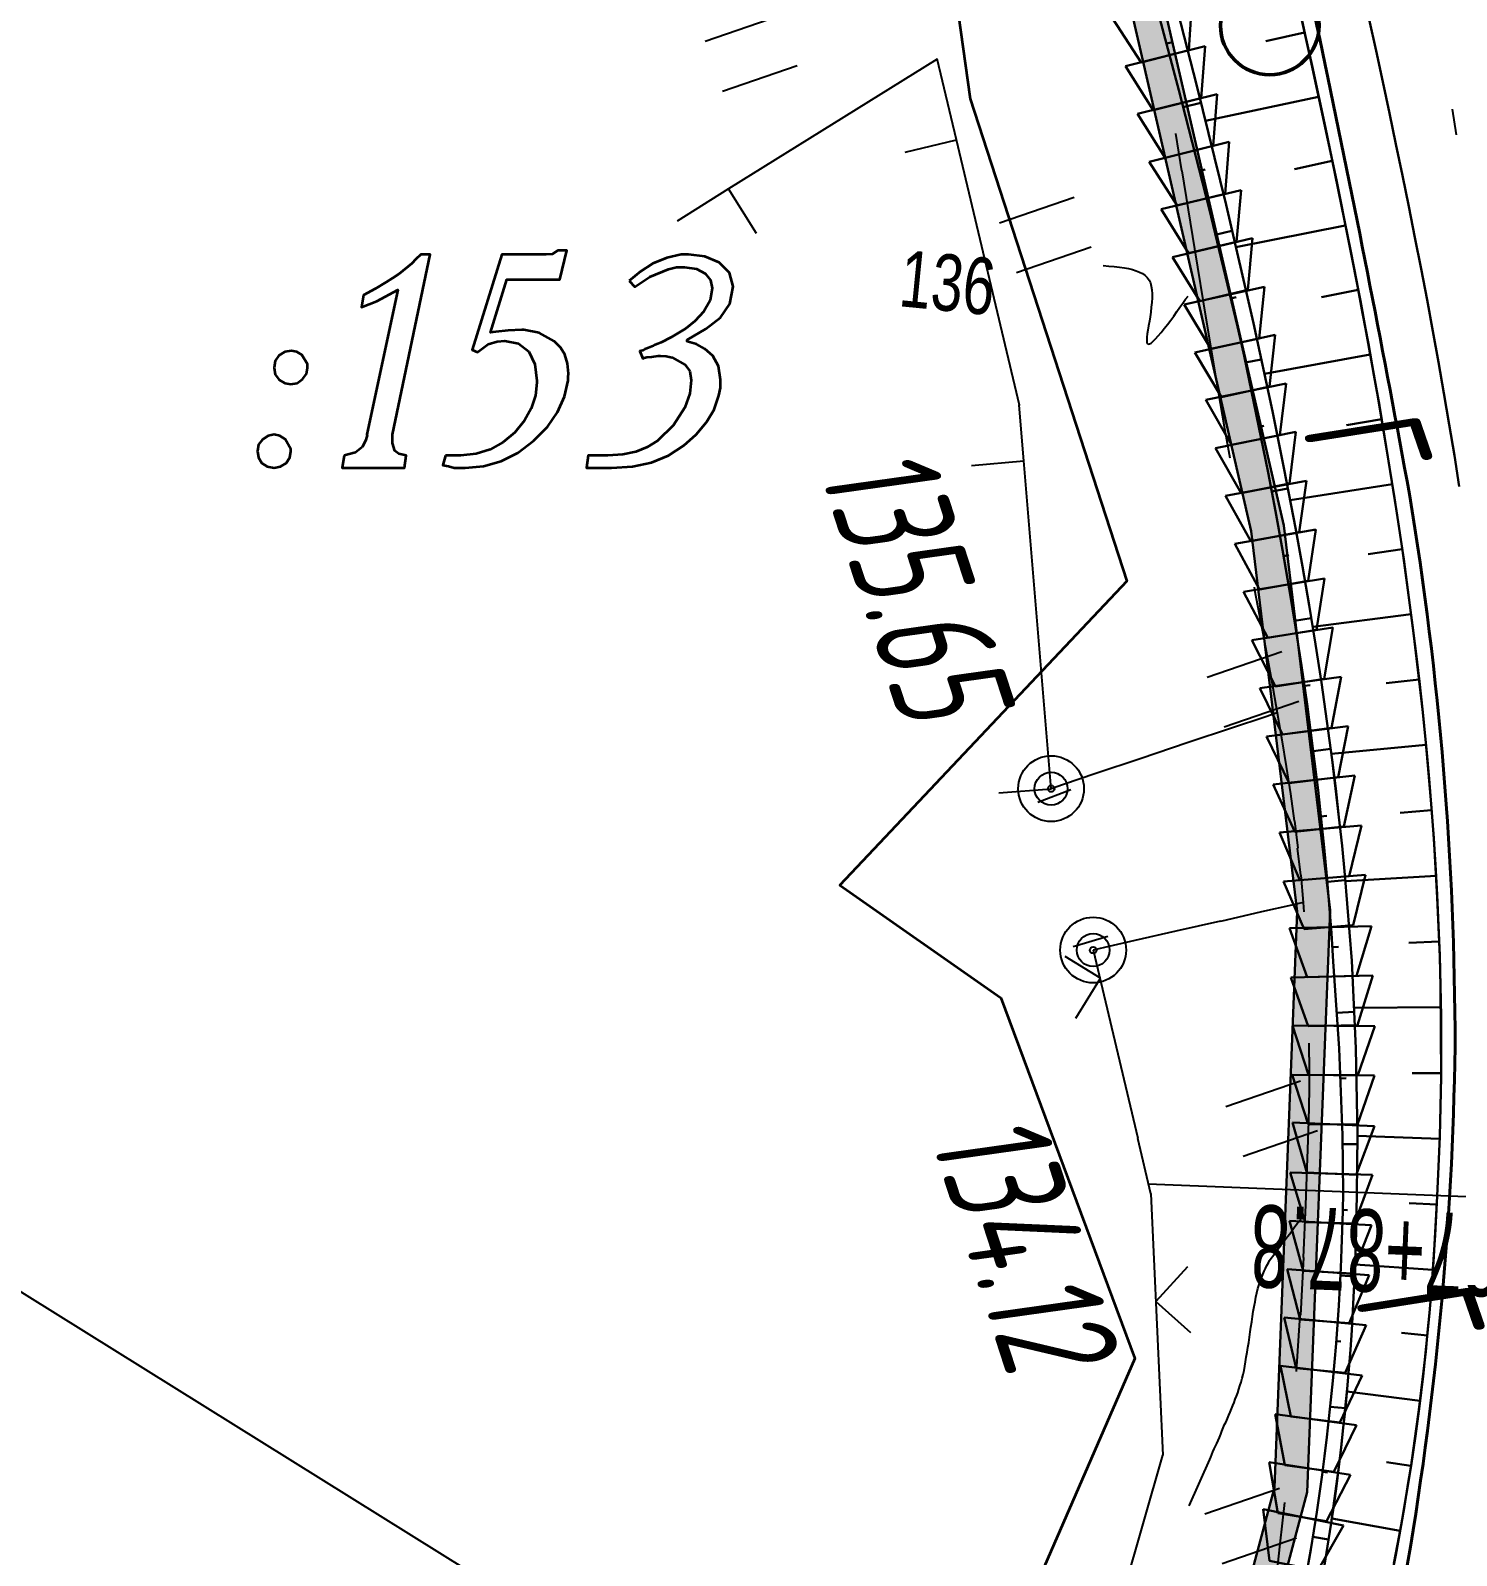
# Model space of a CAD drawing. Header units: millimetres. Extents: x -1799 to 6962, y -1020 to 4121.
# Drawn here: x 6834.87 to 6878.26, y -733.06 to -686.66 of the extents above; entities that cross this region are included whole.
import ezdxf

# ---------------------------------------------------------------- set-up
doc = ezdxf.new("R2010")
doc.units = ezdxf.units.MM
doc.linetypes.add('CONTI', pattern=[0])
for name, color, linetype, lineweight in [('10', 1, 'Continuous', 35), ('геология', 7, 'Continuous', 20), ('КОПИЯ_ОСЬ_13_ОТКОСЫ', 7, 'Continuous', 30), ('КОПИЯ_ОСЬ_ОТКОСЫ', 7, 'Continuous', 30), ('Огражд-перила', 1, 'ограждение2', 40), ('ОСЬ_ВЕРХ_ПОКРЫТИЯ_ГРАНИЦЫ_ПОЛОС', 7, 'Continuous', 30), ('ОСЬ_ВЕРХ_ПОКРЫТИЯ_ОСЬ', 1, 'Continuous', 30), ('Тротуар', 40, 'Continuous', 35)]:
    doc.layers.add(name, color=color, linetype=linetype, lineweight=lineweight)
for name, color, linetype in [('GOR_BDEFAULT', 212, 'CONTI'), ('NAD_MDEFAULT', 7, 'CONTI'), ('PI_OTDEFAULT', 172, 'CONTI'), ('PI_TTDEFAULT', 5, 'CONTI'), ('SIT_LDEFAULT', 7, 'CONTI'), ('USLZNDEFAULT', 7, 'CONTI'), ('канава', 7, 'Continuous'), ('ОСЬ_ВЕРХ_ПОКРЫТИЯ_РАЗБИВКА_КРИВ', 1, 'Continuous'), ('разметка', 7, 'Continuous')]:
    doc.layers.add(name, color=color, linetype=linetype)
doc.layers.get('КОПИЯ_ОСЬ_ОТКОСЫ').off()
doc.styles.add('eskd', font='spds.shx', dxfattribs={"width": 1.2, "oblique": 15})
doc.styles.add('SHRFT', font='TXT', dxfattribs={"width": 3.5})
doc.styles.get("Standard").update_dxf_attribs({"font": 'arial.ttf'})
doc.linetypes.add('ограждение2', pattern='A,0.25,-0.1,[132,ltypeshp.shx,S=0.1,R=0,X=-0.1,Y=0],-0.1,1', length=1.45)

# ---------------------------------------------------------------- blocks, each defined once
blk = doc.blocks.new('BL_2011')
at = {"color": 0}
for p, q in [((0, 0), (0, 2.4)), ((1.6, 0), (1.6, 2.4))]:
    blk.add_line(p, q, dxfattribs=at)
blk = doc.blocks.new('BL_22')
at = {"color": 0}
for radius in [1, 0.5, 0.1]:
    blk.add_circle((0, 0), radius, dxfattribs=at)
blk = doc.blocks.new('6')
at = {"layer": 'канава', "color": 5, "linetype": 'Continuous', "lineweight": 30}
for p, q in [((-1.5, -1.25), (-1.5, 1.25)), ((0, 0.75), (-1.5, 1.25)), ((0, 0.75), (0, -0.75)), ((0, -0.75), (-1.5, -1.25))]:
    blk.add_line(p, q, dxfattribs=at)
blk = doc.blocks.new('*U60')
at = {"layer": 'КОПИЯ_ОСЬ_13_ОТКОСЫ'}
for points in [[(298.66, -568.245), (299.826, -572.804), (300.713, -576.423), (301.545, -580.019), (302.124, -582.698), (302.485, -584.472), (302.826, -586.25), (303.039, -587.427), (303.242, -588.605), (303.435, -589.786), (303.616, -590.957), (303.784, -592.13), (303.941, -593.305), (304.049, -594.179), (304.15, -595.054), (304.244, -595.93), (304.33, -596.807), (304.537, -599.421), (304.668, -602.084), (304.712, -604.732), (304.707, -605.611), (304.691, -606.487), (304.684, -607.084), (304.672, -607.681), (304.655, -608.277), (304.634, -608.873), (304.607, -609.47), (304.575, -610.065), (304.539, -610.661), (304.497, -611.256), (304.451, -611.851), (304.4, -612.446), (304.344, -613.04), (304.282, -613.633), (304.216, -614.227), (304.145, -614.819), (304.07, -615.411), (303.989, -616.002), (303.903, -616.593), (303.773, -617.43), (303.675, -618.002)], [(298.072, -568.388), (299.277, -572.933), (300.196, -576.538), (301.06, -580.12), (301.266, -581.012), (301.993, -584.565), (302.216, -585.742), (302.43, -586.92), (302.634, -588.099), (302.826, -589.269), (303.007, -590.441), (303.178, -591.614), (303.296, -592.487), (303.408, -593.36), (303.513, -594.234), (303.611, -595.109), (303.7, -595.977), (303.781, -596.845), (303.855, -597.714), (303.921, -598.583), (303.978, -599.448), (304.161, -602.093), (304.259, -604.724), (304.271, -605.598), (304.273, -606.47), (304.263, -607.045), (304.247, -607.62), (304.228, -608.194), (304.204, -608.768), (304.175, -609.342), (304.142, -609.916), (304.104, -610.49), (304.061, -611.063), (304.014, -611.635), (303.962, -612.208), (303.906, -612.78), (303.845, -613.351), (303.78, -613.922), (303.71, -614.493), (303.635, -615.063), (303.556, -615.632), (303.473, -616.201), (303.385, -616.769), (303.292, -617.336), (303.189, -617.901)], [(298.902, -571.518), (299.094, -571.468)], [(299.41, -573.453), (299.951, -573.315)], [(299.904, -575.391), (300.084, -575.345)], [(300.388, -577.331), (300.895, -577.209)], [(300.857, -579.276), (301.026, -579.235)], [(301.309, -581.224), (301.785, -581.126)], [(301.71, -583.183), (301.868, -583.151)], [(302.104, -585.144), (302.598, -585.05)], [(302.464, -587.111), (302.629, -587.082)], [(302.797, -589.083), (303.308, -589.001)], [(303.099, -591.06), (303.27, -591.036)], [(303.368, -593.042), (303.898, -592.975)], [(303.602, -595.029), (303.779, -595.009)], [(303.797, -597.019), (304.343, -596.971)], [(303.949, -599.013), (304.131, -599.002)], [(304.086, -601.009), (304.613, -600.972)], [(304.195, -603.006), (304.371, -602.999)], [(304.263, -605.004), (304.71, -604.998)], [(304.263, -607.004), (304.413, -607.007)], [(304.192, -609.003), (304.627, -609.024)], [(304.066, -610.999), (304.211, -611.01)], [(303.884, -612.99), (304.344, -613.039)], [(303.647, -614.976), (303.8, -614.997)], [(303.355, -616.955), (303.835, -617.032)]]:
    blk.add_lwpolyline(points, dxfattribs=at)

msp = doc.modelspace()

# ---------------------------------------------------------------- hatches: boundary and pattern name
at = {"layer": 'Тротуар', "lineweight": 30, "ltscale": 7}
msp.add_hatch(color=256, dxfattribs=at).paths.add_polyline_path([(6868.062, -680.291), (6867.087, -680.515), (6872.012, -701.901), (6873.407, -713.472), (6872.702, -731.068), (6868.24, -747.774), (6854.387, -769.897), (6839.02, -785.177), (6782.805, -832.795), (6732.156, -876.708), (6733.124, -877.193), (6783.456, -833.554), (6839.697, -785.915), (6855.097, -770.647), (6869.167, -748.177), (6873.717, -731.141), (6874.409, -713.431), (6872.999, -701.728)])

# ---------------------------------------------------------------- linework, layer by layer
at = {"linetype": 'Continuous'}
msp.add_line((6939.627, -790.526), (6808.779, -708.958), dxfattribs=at)
at = {"layer": '10'}
for points in [[(6827.636, -564.447), (6830.276, -572.757), (6838.856, -566.517), (6843.136, -580.797), (6843.136, -580.797), (6853.108, -614.593), (6860.778, -669.623), (6861.348, -673.673), (6863.458, -688.743), (6868.228, -703.413), (6859.498, -712.663), (6864.398, -716.093), (6868.468, -727.073), (6863.258, -739.043)], [(6843.136, -580.797), (6853.108, -614.593), (6860.778, -669.623), (6861.348, -673.673), (6863.458, -688.743), (6868.228, -703.413), (6859.498, -712.663), (6864.398, -716.093), (6868.468, -727.073), (6863.258, -739.043), (6864.268, -742.903)]]:
    msp.add_lwpolyline(points, dxfattribs=at)
for points in [[(6844.418, -699.593), (6844.358, -699.973), (6846.248, -699.973), (6846.298, -699.593), (6846.078, -699.543), (6845.958, -699.453), (6845.888, -699.223), (6845.888, -699.173), (6845.888, -699.143), (6845.888, -699.113), (6845.888, -699.063), (6845.888, -699.043), (6845.888, -699.003), (6845.888, -698.953), (6847.028, -693.483), (6846.748, -693.483), (6846.598, -693.623), (6846.478, -693.753), (6846.088, -694.063), (6845.888, -694.203), (6845.688, -694.323), (6845.358, -694.523), (6844.998, -694.713), (6844.938, -695.083), (6845.408, -694.893), (6846.048, -694.553), (6845.108, -698.953), (6845.118, -698.983), (6845.098, -699.043), (6845.078, -699.113), (6845.038, -699.213), (6844.958, -699.343), (6844.758, -699.503)], [(6847.498, -699.593), (6847.418, -699.893), (6847.588, -699.923), (6847.758, -699.973), (6847.928, -699.973), (6848.098, -699.973), (6848.658, -699.923), (6849.188, -699.763), (6849.698, -699.513), (6850.178, -699.143), (6850.598, -698.723), (6850.908, -698.273), (6851.118, -697.803), (6851.228, -697.313), (6851.228, -697.213), (6851.238, -697.103), (6851.208, -696.793), (6851.128, -696.523), (6850.998, -696.303), (6850.808, -696.113), (6850.348, -695.863), (6849.878, -695.773), (6849.818, -695.773), (6849.408, -695.793), (6849.028, -695.833), (6848.938, -695.843), (6848.868, -695.853), (6849.368, -694.243), (6850.978, -694.243), (6851.188, -693.353), (6850.918, -693.353), (6850.738, -693.463), (6850.558, -693.483), (6850.438, -693.483), (6850.408, -693.483), (6849.208, -693.483), (6848.308, -696.383), (6848.468, -696.453), (6848.798, -696.203), (6849.068, -696.123), (6849.298, -696.103), (6849.718, -696.183), (6850.028, -696.433), (6850.218, -696.813), (6850.278, -697.323), (6850.278, -697.373), (6850.238, -697.773), (6850.108, -698.163), (6849.898, -698.533), (6849.608, -698.893), (6849.248, -699.193), (6848.858, -699.413), (6848.428, -699.543), (6847.968, -699.593), (6847.728, -699.593)], [(6853.088, -694.283), (6853.258, -694.463), (6853.718, -694.153), (6854.278, -693.923), (6854.528, -693.863), (6854.768, -693.863), (6855.138, -693.913), (6855.398, -694.053), (6855.558, -694.263), (6855.608, -694.503), (6855.548, -694.873), (6855.358, -695.213), (6855.088, -695.503), (6854.808, -695.733), (6854.358, -696.003), (6854.058, -696.153), (6853.958, -696.193), (6853.878, -696.223), (6853.868, -696.223), (6853.828, -696.253), (6853.778, -696.273), (6853.678, -696.313), (6853.588, -696.353), (6853.558, -696.363), (6853.488, -696.403), (6853.408, -696.423), (6853.498, -696.643), (6853.538, -696.623), (6853.618, -696.603), (6853.778, -696.593), (6853.968, -696.563), (6854.008, -696.563), (6854.038, -696.563), (6854.208, -696.573), (6854.398, -696.613), (6854.788, -696.833), (6854.928, -697.023), (6854.968, -697.303), (6854.928, -697.703), (6854.778, -698.133), (6854.438, -698.673), (6853.948, -699.143), (6853.638, -699.343), (6853.288, -699.483), (6852.888, -699.563), (6852.438, -699.593), (6852.348, -699.593), (6852.278, -699.593), (6852.028, -699.593), (6851.838, -699.593), (6851.788, -699.973), (6851.828, -699.973), (6851.868, -699.973), (6852.038, -699.973), (6852.208, -699.973), (6852.388, -699.973), (6852.548, -699.973), (6853.188, -699.933), (6853.768, -699.803), (6854.278, -699.593), (6854.748, -699.293), (6855.128, -698.953), (6855.438, -698.583), (6855.668, -698.193), (6855.818, -697.773), (6855.868, -697.533), (6855.868, -697.293), (6855.808, -696.873), (6855.628, -696.563), (6855.388, -696.353), (6855.138, -696.203), (6854.988, -696.163), (6854.848, -696.123), (6854.848, -696.073), (6855.418, -695.743), (6855.868, -695.393), (6856.148, -694.983), (6856.248, -694.453), (6856.138, -694.033), (6855.828, -693.723), (6855.388, -693.543), (6854.888, -693.483), (6854.778, -693.483), (6854.668, -693.483), (6854.228, -693.583), (6853.808, -693.753), (6853.428, -693.993)], [(6842.428, -696.553), (6842.318, -696.713), (6842.288, -696.923), (6842.318, -697.133), (6842.438, -697.293), (6842.608, -697.393), (6842.788, -697.423), (6842.988, -697.393), (6843.148, -697.273), (6843.268, -697.113), (6843.298, -696.923), (6843.298, -696.873), (6843.298, -696.813), (6843.128, -696.533), (6842.978, -696.443), (6842.798, -696.413), (6842.608, -696.443)], [(6841.928, -699.103), (6841.808, -699.263), (6841.778, -699.463), (6841.808, -699.653), (6841.908, -699.823), (6842.068, -699.933), (6842.288, -699.973), (6842.478, -699.933), (6842.648, -699.823), (6842.758, -699.653), (6842.788, -699.463), (6842.788, -699.433), (6842.788, -699.403), (6842.618, -699.093), (6842.458, -698.993), (6842.288, -698.953), (6842.098, -698.993)]]:
    msp.add_lwpolyline(points, close=True, dxfattribs=at)
at = {"layer": 'GOR_BDEFAULT', "color": 212, "flags": 128}
for points, elevation in [([(6867.502, -693.811), (6867.682, -693.831), (6867.842, -693.841), (6868.002, -693.861), (6868.152, -693.881), (6868.282, -693.901), (6868.402, -693.931), (6868.512, -693.971), (6868.612, -694.011), (6868.702, -694.061), (6868.782, -694.121), (6868.842, -694.181), (6868.902, -694.261), (6868.942, -694.341), (6868.972, -694.441), (6868.992, -694.551), (6869.002, -694.671), (6869.002, -694.801), (6868.992, -694.941), (6868.972, -695.081), (6868.952, -695.231), (6868.932, -695.371), (6868.912, -695.511), (6868.882, -695.651), (6868.862, -695.781), (6868.842, -695.891), (6868.832, -695.991), (6868.832, -696.081), (6868.832, -696.141), (6868.842, -696.191), (6868.872, -696.211), (6868.912, -696.201), (6868.972, -696.171), (6869.032, -696.111), (6869.102, -696.041), (6869.182, -695.951), (6869.272, -695.851), (6869.362, -695.731), (6869.462, -695.611), (6869.562, -695.481), (6869.652, -695.351), (6869.752, -695.211), (6869.842, -695.081), (6869.932, -694.961), (6870.012, -694.841), (6870.092, -694.741)], 136), ([(6870.122, -731.551), (6870.752, -730.141), (6870.782, -730.071), (6870.812, -729.991), (6870.842, -729.911), (6870.882, -729.821), (6870.922, -729.741), (6870.962, -729.651), (6871.002, -729.561), (6871.042, -729.471), (6871.082, -729.371), (6871.122, -729.281), (6871.162, -729.181), (6871.202, -729.081), (6871.252, -728.991), (6871.292, -728.891), (6871.332, -728.791), (6871.372, -728.701), (6871.412, -728.601), (6871.452, -728.501), (6871.492, -728.411), (6871.522, -728.311), (6871.562, -728.211), (6871.602, -728.111), (6871.632, -728.001), (6871.662, -727.901), (6871.702, -727.791), (6871.732, -727.671), (6871.762, -727.551), (6871.792, -727.431), (6871.812, -727.301), (6871.842, -727.171), (6871.862, -727.031), (6871.892, -726.881), (6871.912, -726.731), (6871.942, -726.581), (6871.962, -726.421), (6871.982, -726.261), (6872.002, -726.111), (6872.032, -725.951), (6872.052, -725.791), (6872.072, -725.641), (6872.102, -725.491), (6872.132, -725.341), (6872.152, -725.201), (6872.182, -725.071), (6872.212, -724.941), (6872.252, -724.821), (6872.282, -724.711), (6872.322, -724.611), (6872.362, -724.511), (6872.402, -724.411), (6872.442, -724.331), (6872.482, -724.241), (6872.532, -724.161), (6872.572, -724.091), (6872.622, -724.021), (6872.672, -723.951), (6872.722, -723.881), (6872.772, -723.811), (6872.822, -723.741), (6872.872, -723.681), (6872.922, -723.611), (6872.972, -723.551), (6873.022, -723.481), (6873.072, -723.411), (6873.122, -723.351), (6873.172, -723.291), (6873.212, -723.231), (6873.262, -723.171), (6873.302, -723.111), (6873.342, -723.051), (6873.382, -723.001), (6873.422, -722.951), (6873.462, -722.911), (6873.492, -722.871), (6873.522, -722.831)], 134)]:
    msp.add_lwpolyline(points, dxfattribs=dict(at, elevation=elevation))
at = {"layer": 'PI_TTDEFAULT', "color": 5}
for p in [(6864.952, -698.061, 135.647), (6868.962, -722.061, 134.466)]:
    msp.add_point(p, dxfattribs=at)
at = {"layer": 'SIT_LDEFAULT', "color": 7}
for p, q in [((6862.452, -687.531), (6856.112, -691.481)), ((6863.042, -689.991), (6862.452, -687.521)), ((6878.252, -689.841), (6878.132, -689.051)), ((6869.712, -689.801), (6869.892, -690.931)), ((6861.482, -690.361), (6863.042, -689.991)), ((6864.962, -698.061), (6863.042, -689.991)), ((6869.902, -690.931), (6870.282, -693.301)), ((6856.112, -691.481), (6854.542, -692.461)), ((6856.962, -692.841), (6856.112, -691.481)), ((6870.282, -693.301), (6870.642, -695.481)), ((6870.642, -695.481), (6870.932, -697.231)), ((6870.932, -697.231), (6871.202, -698.771)), ((6865.092, -699.761), (6864.952, -698.061)), ((6871.202, -698.771), (6871.362, -699.661)), ((6863.502, -699.901), (6865.092, -699.761)), ((6865.922, -709.731), (6865.092, -699.761)), ((6872.102, -703.601), (6872.112, -703.681)), ((6872.112, -703.681), (6872.392, -705.161)), ((6872.392, -705.161), (6872.632, -706.431)), ((6872.632, -706.431), (6872.802, -707.421)), ((6872.422, -707.551), (6871.442, -707.881)), ((6872.802, -707.421), (6872.422, -707.551)), ((6872.802, -707.421), (6872.942, -708.241)), ((6871.442, -707.881), (6870.092, -708.331)), ((6870.092, -708.331), (6868.632, -708.821)), ((6872.942, -708.241), (6873.072, -709.061)), ((6868.632, -708.821), (6867.282, -709.271)), ((6867.282, -709.271), (6866.302, -709.601)), ((6873.072, -709.061), (6873.202, -709.891)), ((6864.332, -709.861), (6865.922, -709.731)), ((6865.522, -710.141), (6866.522, -709.761)), ((6866.302, -709.601), (6865.922, -709.731)), ((6873.202, -709.891), (6873.322, -710.711)), ((6873.332, -710.711), (6873.432, -711.541)), ((6873.412, -711.541), (6873.512, -712.361)), ((6873.522, -712.361), (6873.592, -713.191)), ((6872.322, -713.481), (6871.072, -713.771)), ((6873.242, -713.271), (6872.322, -713.481)), ((6873.592, -713.191), (6873.242, -713.271)), ((6873.592, -713.191), (6873.612, -713.481)), ((6869.722, -714.071), (6868.472, -714.351)), ((6871.072, -713.761), (6869.722, -714.071)), ((6866.592, -714.531), (6867.652, -714.221)), ((6867.552, -714.561), (6867.202, -714.641)), ((6868.472, -714.351), (6867.552, -714.561)), ((6867.422, -715.501), (6866.352, -714.841)), ((6868.572, -720.371), (6867.212, -714.641)), ((6866.672, -716.711), (6867.422, -715.501)), ((6873.762, -717.471), (6873.762, -717.901)), ((6873.772, -717.901), (6873.772, -718.891)), ((6873.772, -718.891), (6873.752, -719.861)), ((6873.752, -719.861), (6873.712, -720.981)), ((6868.962, -722.061), (6868.562, -720.371)), ((6873.712, -720.981), (6873.662, -722.391)), ((6869.332, -730.011), (6868.972, -722.061)), ((6873.662, -722.391), (6873.592, -724.001)), ((6870.072, -724.281), (6869.112, -725.331)), ((6873.602, -724.001), (6873.512, -725.751)), ((6869.112, -725.331), (6870.162, -726.281)), ((6873.492, -725.751), (6873.382, -727.461)), ((6867.762, -735.471), (6869.322, -730.011)), ((6873.022, -731.451), (6872.882, -732.711)), ((6872.882, -732.711), (6872.662, -734.771))]:
    msp.add_line(p, q, dxfattribs=at)
at = {"layer": 'геология', "color": 1, "linetype": 'Continuous', "lineweight": 50}
msp.add_circle((6872.574, -686.509), 1.5, dxfattribs=at)
at = {"layer": 'КОПИЯ_ОСЬ_13_ОТКОСЫ'}
for points in [[(6872.789, -682.914), (6873.819, -687.537), (6874.601, -691.22), (6875.331, -694.891), (6875.832, -697.632), (6876.142, -699.451), (6876.432, -701.274), (6876.612, -702.484), (6876.781, -703.695), (6876.939, -704.908), (6877.085, -706.114), (6877.219, -707.321), (6877.34, -708.53), (6877.422, -709.431), (6877.497, -710.334), (6877.564, -711.236), (6877.622, -712.139), (6877.673, -713.043), (6877.714, -713.946), (6877.747, -714.85), (6877.772, -715.754), (6877.788, -718.498), (6877.772, -719.408), (6877.747, -720.318), (6877.711, -721.226), (6877.665, -722.132), (6877.638, -722.724), (6877.607, -723.316), (6877.571, -723.908), (6877.53, -724.499), (6877.485, -725.09), (6877.434, -725.68), (6877.379, -726.271), (6877.32, -726.86), (6877.255, -727.45), (6877.186, -728.038), (6877.113, -728.626), (6877.034, -729.214), (6876.951, -729.801), (6876.863, -730.387), (6876.771, -730.972), (6876.673, -731.557), (6876.572, -732.141), (6876.465, -732.724), (6876.354, -733.306)], [(6869.191, -683.789), (6870.356, -688.349), (6871.244, -691.968), (6872.076, -695.564), (6872.655, -698.243), (6873.015, -700.017), (6873.356, -701.795), (6873.57, -702.971), (6873.773, -704.15), (6873.966, -705.33), (6874.147, -706.502), (6874.315, -707.675), (6874.472, -708.85), (6874.581, -709.724), (6874.681, -710.599), (6874.775, -711.475), (6874.861, -712.352), (6875.068, -714.966), (6875.199, -717.629), (6875.243, -720.277), (6875.237, -721.156), (6875.221, -722.032), (6875.214, -722.629), (6875.203, -723.225), (6875.186, -723.822), (6875.164, -724.418), (6875.138, -725.014), (6875.106, -725.61), (6875.07, -726.206), (6875.028, -726.801), (6874.982, -727.396), (6874.93, -727.991), (6874.874, -728.585), (6874.813, -729.179), (6874.747, -729.771), (6874.676, -730.364), (6874.6, -730.956), (6874.519, -731.547), (6874.434, -732.138), (6874.304, -732.975), (6874.206, -733.547)], [(6873.637, -686.722), (6872.452, -686.987)], [(6874.061, -688.677), (6870.616, -689.409)], [(6874.477, -690.633), (6873.329, -690.877)], [(6874.874, -692.594), (6871.541, -693.255)], [(6875.263, -694.555), (6874.153, -694.776)], [(6875.629, -696.521), (6872.411, -697.111)], [(6875.981, -698.49), (6874.906, -698.674)], [(6876.306, -700.464), (6873.198, -700.955)], [(6876.606, -702.441), (6875.568, -702.591)], [(6876.877, -704.423), (6873.882, -704.811)], [(6877.119, -706.408), (6876.119, -706.521)], [(6877.328, -708.397), (6874.449, -708.675)], [(6877.501, -710.389), (6876.54, -710.464)], [(6877.637, -712.385), (6874.875, -712.546)], [(6877.732, -714.383), (6876.81, -714.417)], [(6877.776, -716.383), (6875.138, -716.397)], [(6877.787, -718.383), (6876.908, -718.388)], [(6877.745, -720.382), (6875.243, -720.298)], [(6877.655, -722.38), (6876.821, -722.343)], [(6877.539, -724.376), (6875.172, -724.207)], [(6877.37, -726.369), (6876.582, -726.292)], [(6877.147, -728.357), (6874.922, -728.077)], [(6876.871, -730.338), (6876.132, -730.224)], [(6876.541, -732.31), (6874.463, -731.934)]]:
    msp.add_lwpolyline(points, dxfattribs=at)
at = {"layer": 'Огражд-перила', "ltscale": 7}
msp.add_lwpolyline([(6769.559, -352.619), (6778.371, -378), (6801.678, -443.922), (6813.542, -477.411), (6825.83, -514.263), (6834.96, -543.468), (6844.279, -574.202), (6853.431, -606.082), (6861.013, -634.298), (6866.967, -657.33), (6871.548, -675.493, -0.012488), (6876.824, -700.767, -0.040689), (6878.214, -717.581, -0.039762), (6876.683, -733.804, -0.056014), (6870.452, -752.458, -0.095933), (6837.384, -790.69), (6811.373, -812.86), (6779.641, -839.9), (6746.176, -868.466), (6738.053, -875.408, -0.45951), (6730.063, -874.699, -1.674407)], format="xyb", dxfattribs=at)
at = {"layer": 'ОСЬ_ВЕРХ_ПОКРЫТИЯ_ГРАНИЦЫ_ПОЛОС'}
for points in [[(6873.446, -685.844), (6873.655, -686.79), (6873.862, -687.734), (6874.066, -688.678), (6874.267, -689.62), (6874.465, -690.562), (6874.66, -691.503), (6874.851, -692.444), (6875.038, -693.384), (6875.222, -694.323), (6875.401, -695.261), (6875.575, -696.199), (6875.745, -697.136), (6875.91, -698.073), (6876.069, -699.008), (6876.223, -699.944), (6876.371, -700.879), (6876.514, -701.813), (6876.65, -702.746), (6876.779, -703.679), (6876.902, -704.611), (6877.018, -705.543), (6877.127, -706.474), (6877.228, -707.404), (6877.322, -708.333), (6877.408, -709.262), (6877.486, -710.189), (6877.556, -711.116), (6877.617, -712.042), (6877.669, -712.966), (6877.713, -713.89), (6877.747, -714.812), (6877.772, -715.733), (6877.787, -716.652), (6877.793, -717.57), (6877.788, -718.486), (6877.773, -719.401), (6877.748, -720.313), (6877.712, -721.224), (6877.665, -722.132), (6877.622, -723.047), (6877.568, -723.961), (6877.503, -724.875), (6877.426, -725.788), (6877.338, -726.7), (6877.239, -727.611), (6877.128, -728.52), (6877.006, -729.428), (6876.874, -730.334), (6876.73, -731.239), (6876.574, -732.142), (6876.408, -733.043), (6876.231, -733.941)], [(6875.602, -686.329), (6875.809, -687.278), (6876.014, -688.227), (6876.217, -689.175), (6876.416, -690.123), (6876.612, -691.071), (6876.805, -692.018), (6876.994, -692.965), (6877.179, -693.912), (6877.36, -694.859), (6877.536, -695.806), (6877.708, -696.753), (6877.875, -697.7), (6878.036, -698.646), (6878.192, -699.593), (6878.342, -700.54)]]:
    msp.add_lwpolyline(points, dxfattribs=at)
at = {"layer": 'ОСЬ_ВЕРХ_ПОКРЫТИЯ_ОСЬ'}
msp.add_lwpolyline([(6883.361, -722.347, -0.136586), (6870.19, -763.183)], format="xyb", dxfattribs=at)
at = {"layer": 'ОСЬ_ВЕРХ_ПОКРЫТИЯ_РАЗБИВКА_КРИВ'}
msp.add_line((6883.361, -722.347), (6868.873, -721.76), dxfattribs=at)
at = {"layer": 'разметка', "lineweight": 30, "ltscale": 7}
msp.add_lwpolyline([(6683.235, -202.238, -0.016421), (6708.994, -225.067, -0.069268), (6737.03, -259.559, -0.03752), (6750.467, -286.898, -0.011737), (6760.767, -314.548), (6773.314, -349.922), (6811.584, -457.82, -0.007544), (6830.897, -514.993, -0.000894), (6838.548, -538.969, -0.015332), (6872.565, -660.771, -0.007602), (6880.549, -694.188, -0.040426), (6883.353, -715.3)], format="xyb", dxfattribs=at)
at = {"layer": 'Тротуар', "lineweight": 30, "ltscale": 7}
for points in [[(6732.156, -876.708), (6782.805, -832.795), (6839.02, -785.177), (6854.311, -770.018), (6868.24, -747.774), (6872.722, -730.99), (6873.407, -713.472), (6872.012, -701.901), (6867.087, -680.515)], [(6733.124, -877.193), (6783.456, -833.554), (6839.697, -785.915), (6855.097, -770.647), (6869.167, -748.177), (6873.717, -731.141), (6874.409, -713.431), (6872.999, -701.728), (6868.062, -680.291)]]:
    msp.add_lwpolyline(points, dxfattribs=at)

# ---------------------------------------------------------------- block references
at = {"layer": 'USLZNDEFAULT', "color": 7, "rotation": 289}
for name, p in [('BL_2011', (6855.402, -686.991)), ('BL_2011', (6864.352, -692.511)), ('BL_2011', (6870.672, -706.341)), ('BL_22', (6865.922, -709.731)), ('BL_22', (6867.202, -714.641)), ('BL_2011', (6871.242, -719.401)), ('BL_2011', (6870.602, -731.791))]:
    msp.add_blockref(name, p, dxfattribs=at)
at = {"layer": 'КОПИЯ_ОСЬ_13_ОТКОСЫ'}
msp.add_blockref('*U60', (6570.531, -115.545), dxfattribs=at)
at = {"layer": 'КОПИЯ_ОСЬ_ОТКОСЫ'}
for p, rotation in [((6869.386, -687.447), 284.5764770554713), ((6869.76, -688.9), 284.0211881724823), ((6870.123, -690.355), 284.0211881724823), ((6870.487, -691.81), 284.0211881724823), ((6870.835, -693.269), 283.2754673066754), ((6871.18, -694.729), 283.2754673066754), ((6871.517, -696.191), 282.3974889363267), ((6871.839, -697.656), 282.3974889363267), ((6872.147, -699.124), 281.3551022866066), ((6872.442, -700.595), 281.3551022866066), ((6872.735, -702.066), 280.4741984142404), ((6873.004, -703.541), 279.9762390649116), ((6873.257, -705.02), 279.4768119392735), ((6873.494, -706.501), 278.9419357826037), ((6873.711, -707.985), 277.7906857961507), ((6873.909, -709.472), 277.2582730519174), ((6874.086, -710.962), 276.2808713760293), ((6874.241, -712.454), 274.7274043018033), ((6874.365, -713.948), 274.7274043018033), ((6874.462, -715.445), 271.3788097235396), ((6874.498, -716.944), 271.3788097235396), ((6874.508, -718.444), 269.5061520422572), ((6874.495, -719.944), 269.5061520422572), ((6874.451, -721.443), 267.5012517997115), ((6874.403, -722.942), 268.2863517096973), ((6874.341, -724.441), 266.9145290914364), ((6874.248, -725.938), 266.0007107200365), ((6874.122, -727.433), 264.6285626912994), ((6873.966, -728.925), 263.2567398834698), ((6873.779, -730.413), 262.3436917667198), ((6873.56, -731.897), 260.9702689799917), ((6873.301, -733.374), 258.5674443220535)]:
    msp.add_blockref('6', p, dxfattribs=dict(at, rotation=rotation))

# ---------------------------------------------------------------- texts
at = {"layer": 'GOR_BDEFAULT', "color": 212, "style": 'SHRFT', "width": 0.75}
msp.add_text('136', height=1.7223, rotation=354.3399, dxfattribs=at).set_placement((6861.255, -695.046, 136))
at = {"layer": 'NAD_MDEFAULT', "color": 7, "style": 'eskd', "oblique": 10, "width": 0.8}
for p in [(6873.523, -698.739), (6875.119, -725.203)]:
    msp.add_text('Г', height=3.5, rotation=289, dxfattribs=at).set_placement(p)
at = {"layer": 'PI_OTDEFAULT', "color": 172, "style": 'eskd', "oblique": 10, "width": 0.8}
for s, p in [('135.65', (6858.841, -700.029)), ('134.12', (6862.22, -720.317))]:
    msp.add_text(s, height=3.5, rotation=288, dxfattribs=at).set_placement(p)
at = {"layer": 'ОСЬ_ВЕРХ_ПОКРЫТИЯ_РАЗБИВКА_КРИВ', "width": 0.6}
msp.add_text('127+87.8', height=2.5, rotation=177.678, dxfattribs=at).set_placement((6880.843, -722.746))

doc.saveas('drawing.dxf')
